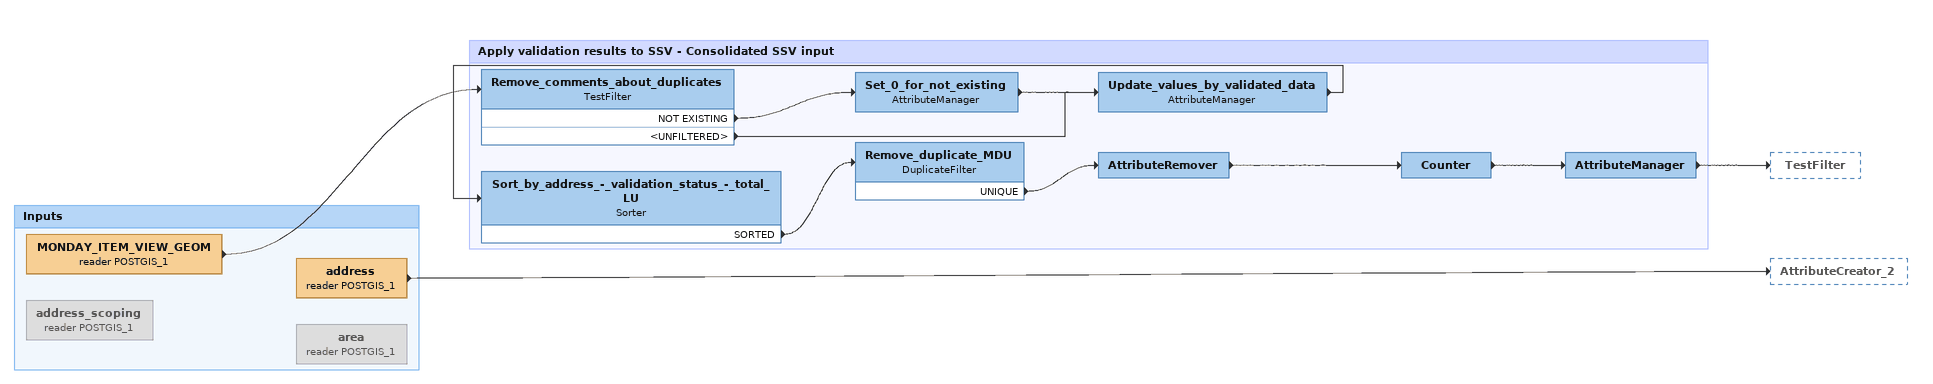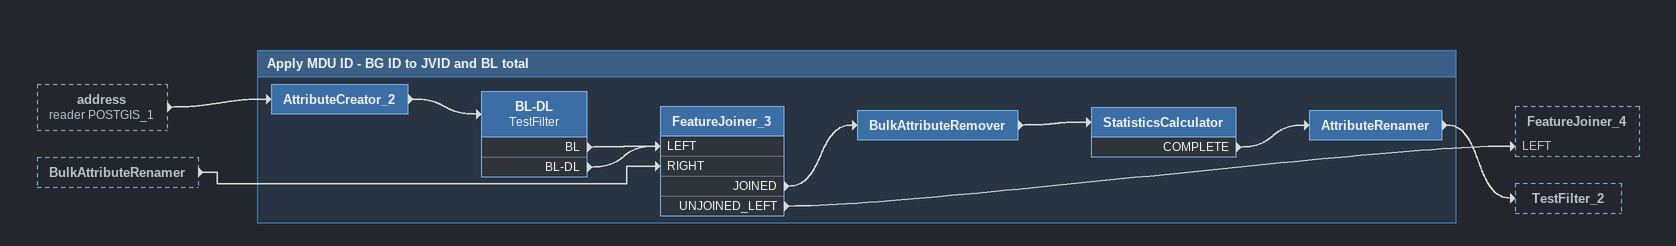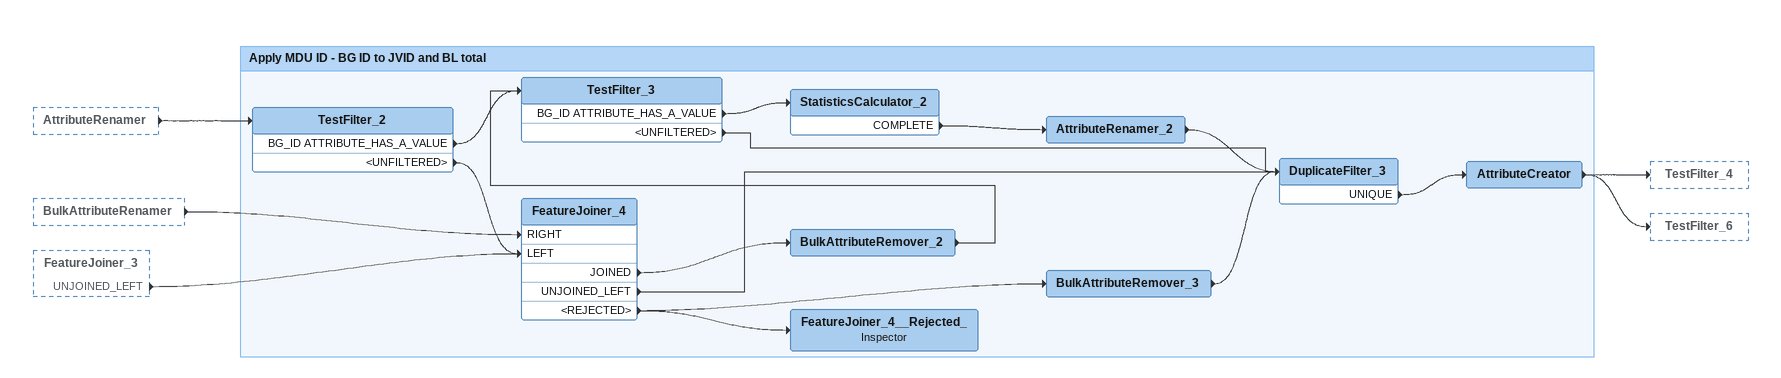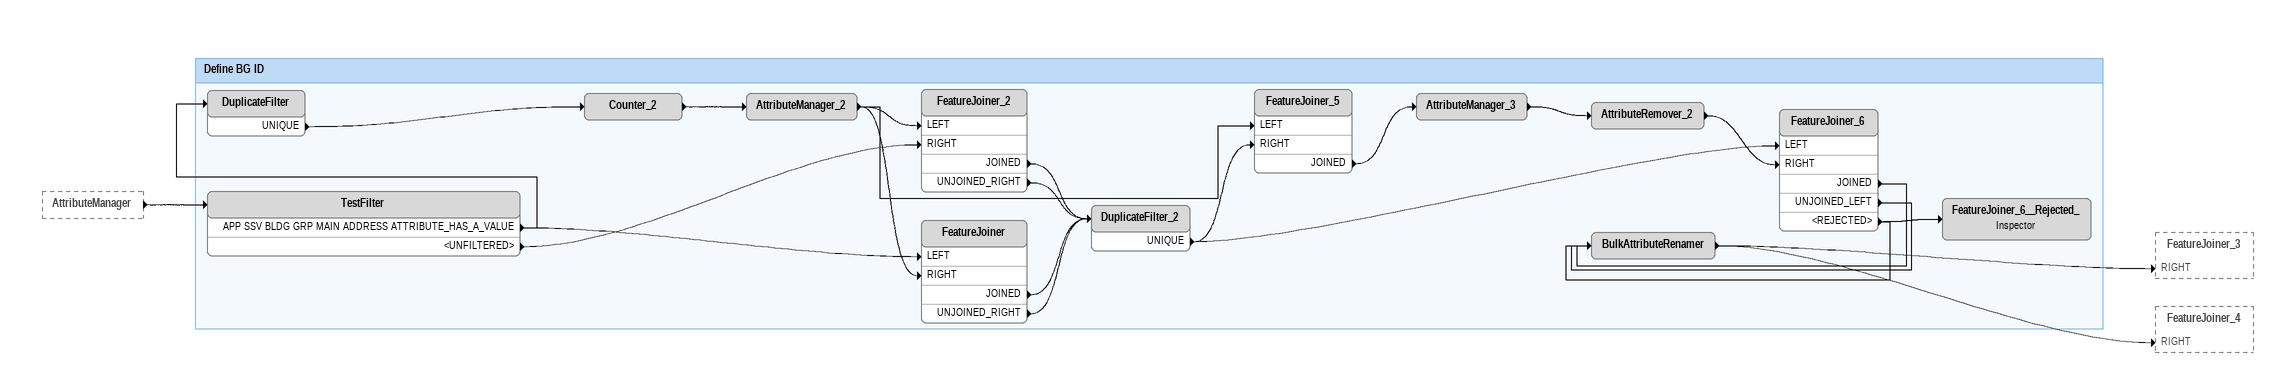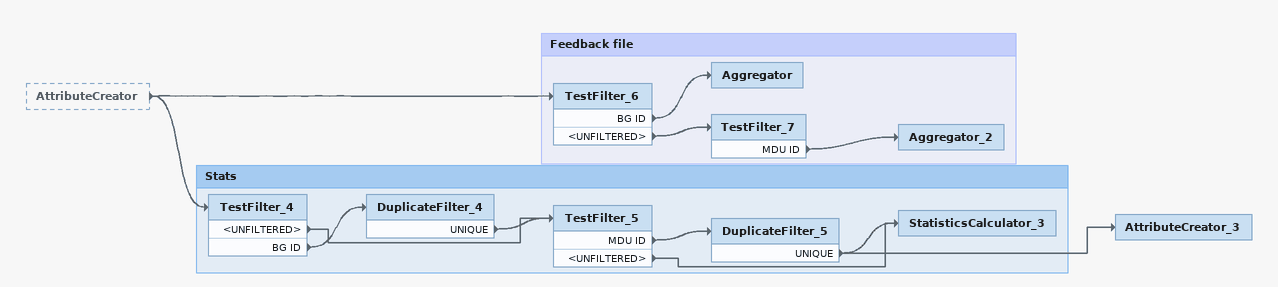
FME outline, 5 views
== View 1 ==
Bookmark: Inputs
MONDAY_ITEM_VIEW_GEOM (reader POSTGIS_1)
    -> Remove_comments_about_duplicates
address_scoping (reader POSTGIS_1) [off]
address (reader POSTGIS_1)
    -> AttributeCreator_2
area (reader POSTGIS_1) [off]

Bookmark: Apply validation results to SSV - Consolidated SSV input
Remove_comments_about_duplicates: TestFilter
    NOT EXISTING -> Set_0_for_not_existing
    <UNFILTERED> -> Update_values_by_validated_data
Set_0_for_not_existing: AttributeManager
    -> Update_values_by_validated_data
Update_values_by_validated_data: AttributeManager
    -> Sort_by_address_-_validation_status_-_total_LU
Sort_by_address_-_validation_status_-_total_LU: Sorter
    SORTED -> Remove_duplicate_MDU
Remove_duplicate_MDU: DuplicateFilter
    UNIQUE -> AttributeRemover
AttributeRemover
    -> Counter
Counter
    -> AttributeManager
AttributeManager
    -> TestFilter

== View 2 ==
address (reader POSTGIS_1) [outside]
    -> AttributeCreator_2
BulkAttributeRenamer [outside]
    -> FeatureJoiner_3 [RIGHT]

Bookmark: Apply MDU ID - BG ID to JVID and BL total
AttributeCreator_2
    -> BL-DL
BL-DL: TestFilter
    BL -> FeatureJoiner_3 [LEFT]
    BL-DL -> FeatureJoiner_3 [LEFT]
FeatureJoiner_3
    JOINED -> BulkAttributeRemover
    UNJOINED_LEFT -> FeatureJoiner_4 [LEFT]
BulkAttributeRemover
    -> StatisticsCalculator
StatisticsCalculator
    COMPLETE -> AttributeRenamer
AttributeRenamer
    -> TestFilter_2

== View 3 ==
AttributeRenamer [outside]
    -> TestFilter_2
BulkAttributeRenamer [outside]
    -> FeatureJoiner_4 [RIGHT]
FeatureJoiner_3 [outside]
    UNJOINED_LEFT -> FeatureJoiner_4 [LEFT]

Bookmark: Apply MDU ID - BG ID to JVID and BL total
TestFilter_2
    BG_ID ATTRIBUTE_HAS_A_VALUE -> TestFilter_3
    <UNFILTERED> -> FeatureJoiner_4 [LEFT]
FeatureJoiner_4
    JOINED -> BulkAttributeRemover_2
    UNJOINED_LEFT -> DuplicateFilter_3
    <REJECTED> -> FeatureJoiner_4__Rejected_
    <REJECTED> -> BulkAttributeRemover_3
BulkAttributeRemover_2
    -> TestFilter_3
TestFilter_3
    BG_ID ATTRIBUTE_HAS_A_VALUE -> StatisticsCalculator_2
    <UNFILTERED> -> DuplicateFilter_3
StatisticsCalculator_2
    COMPLETE -> AttributeRenamer_2
AttributeRenamer_2
    -> DuplicateFilter_3
BulkAttributeRemover_3
    -> DuplicateFilter_3
DuplicateFilter_3
    UNIQUE -> AttributeCreator
AttributeCreator
    -> TestFilter_4
    -> TestFilter_6
FeatureJoiner_4__Rejected_: Inspector

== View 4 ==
AttributeManager [outside]
    -> TestFilter

Bookmark: Define BG ID
TestFilter
    APP SSV BLDG GRP MAIN ADDRESS ATTRIBUTE_HAS_A_VALUE -> DuplicateFilter
    APP SSV BLDG GRP MAIN ADDRESS ATTRIBUTE_HAS_A_VALUE -> FeatureJoiner [LEFT]
    <UNFILTERED> -> FeatureJoiner_2 [RIGHT]
DuplicateFilter
    UNIQUE -> Counter_2
Counter_2
    -> AttributeManager_2
AttributeManager_2
    -> FeatureJoiner_2 [LEFT]
    -> FeatureJoiner [RIGHT]
    -> FeatureJoiner_5 [LEFT]
FeatureJoiner_2
    JOINED -> DuplicateFilter_2
    UNJOINED_RIGHT -> DuplicateFilter_2
FeatureJoiner
    JOINED -> DuplicateFilter_2
    UNJOINED_RIGHT -> DuplicateFilter_2
DuplicateFilter_2
    UNIQUE -> FeatureJoiner_5 [RIGHT]
    UNIQUE -> FeatureJoiner_6 [LEFT]
FeatureJoiner_5
    JOINED -> AttributeManager_3
AttributeManager_3
    -> AttributeRemover_2
AttributeRemover_2
    -> FeatureJoiner_6 [RIGHT]
FeatureJoiner_6
    JOINED -> BulkAttributeRenamer
    UNJOINED_LEFT -> BulkAttributeRenamer
    <REJECTED> -> FeatureJoiner_6__Rejected_
    <REJECTED> -> BulkAttributeRenamer
FeatureJoiner_6__Rejected_: Inspector
BulkAttributeRenamer
    -> FeatureJoiner_3 [RIGHT]
    -> FeatureJoiner_4 [RIGHT]

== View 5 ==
AttributeCreator [outside]
    -> TestFilter_4
    -> TestFilter_6
AttributeCreator_3

Bookmark: Feedback file
TestFilter_6
    BG ID -> Aggregator
    <UNFILTERED> -> TestFilter_7
Aggregator
TestFilter_7
    MDU ID -> Aggregator_2
Aggregator_2

Bookmark: Stats
TestFilter_4
    <UNFILTERED> -> TestFilter_5
    BG ID -> DuplicateFilter_4
DuplicateFilter_4
    UNIQUE -> TestFilter_5
TestFilter_5
    MDU ID -> DuplicateFilter_5
    <UNFILTERED> -> StatisticsCalculator_3
DuplicateFilter_5
    UNIQUE -> StatisticsCalculator_3
    UNIQUE -> AttributeCreator_3
StatisticsCalculator_3
